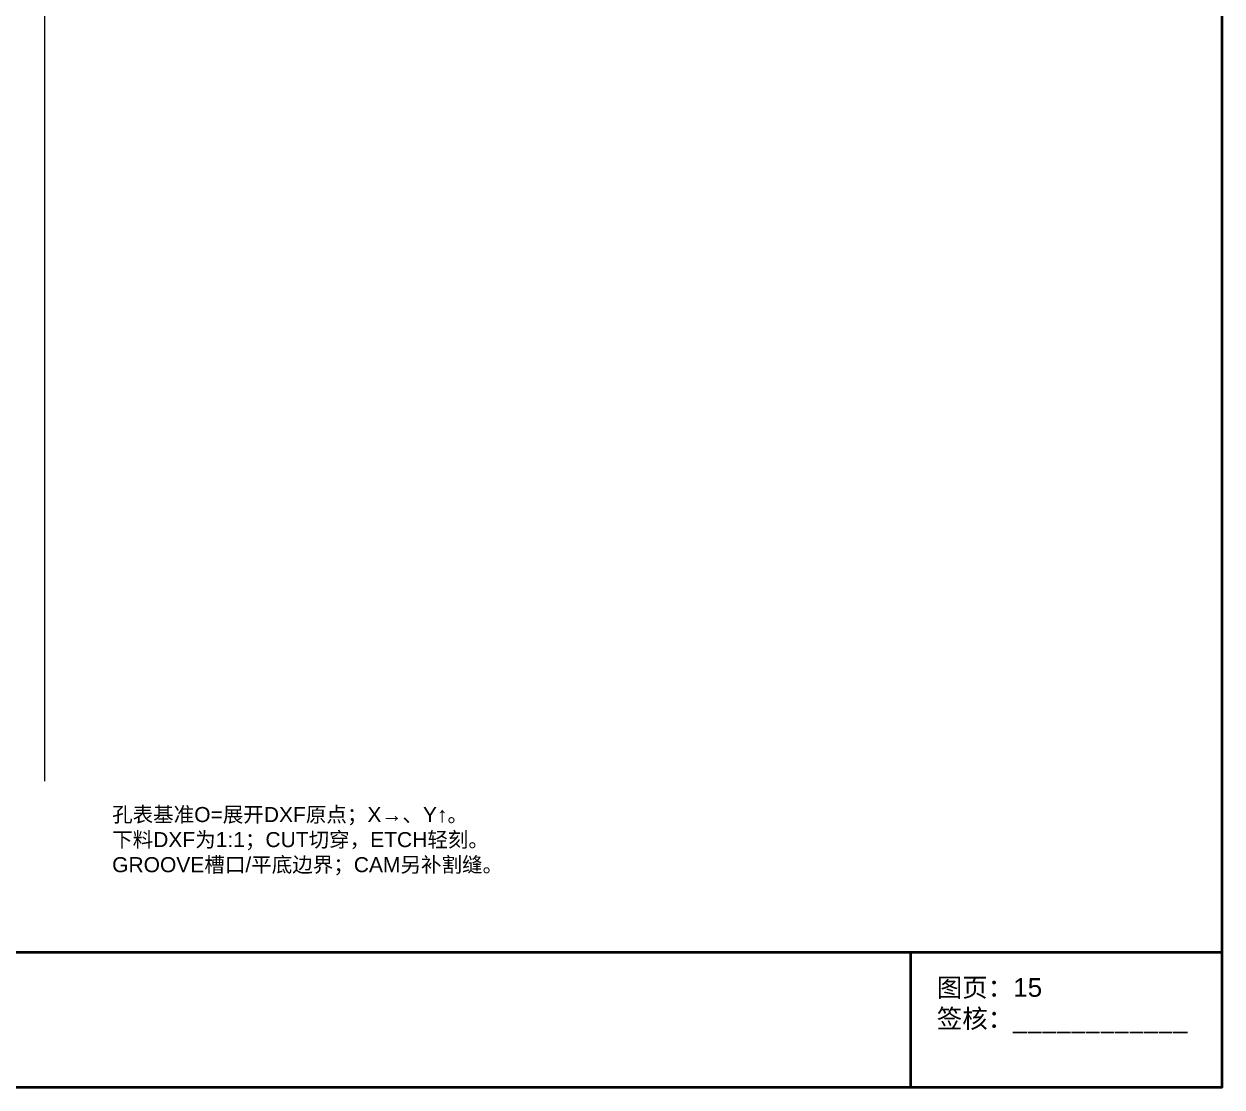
# Model space of a CAD drawing. Header units: millimetres. Extents: x 5 to 252589, y 5 to 415.
# Drawn here: x 168358 to 168589, y 5 to 210 of the extents above; entities that cross this region are included whole.
import ezdxf

# ---------------------------------------------------------------- set-up
doc = ezdxf.new("R2010")
doc.units = ezdxf.units.MM
for name, color, linetype, lineweight in [('DIM', 7, 'Continuous', 13), ('FRAME', 7, 'Continuous', 35), ('NOTE', 7, 'Continuous', 18)]:
    doc.layers.add(name, color=color, linetype=linetype, lineweight=lineweight)
doc.styles.add('CN', font='Arial Unicode.ttf')

msp = doc.modelspace()

# ---------------------------------------------------------------- linework, layer by layer
at = {"layer": 'DIM'}
msp.add_line((168362, 64), (168362, 388), dxfattribs=at)
at = {"layer": 'FRAME'}
for p, q in [((168005, 31), (168589, 31)), ((168529, 5), (168529, 31))]:
    msp.add_line(p, q, dxfattribs=at)
msp.add_lwpolyline([(168005, 5), (168589, 5), (168589, 415), (168005, 415)], close=True, dxfattribs=at)

# ---------------------------------------------------------------- texts
at = {"layer": 'NOTE', "attachment_point": 1, "style": 'CN'}
for s, insert, char_height, width in [('孔表基准O=展开DXF原点；X→、Y↑。\\P下料DXF为1:1；CUT切穿，ETCH轻刻。\\PGROOVE槽口/平底边界；CAM另补割缝。', (168375, 59), 2.9, 202), ('图页：15\\P签核：____________', (168534, 26), 3.6, 55)]:
    msp.add_mtext(s, dxfattribs=dict(at, insert=insert, char_height=char_height, width=width))

doc.saveas('drawing.dxf')
